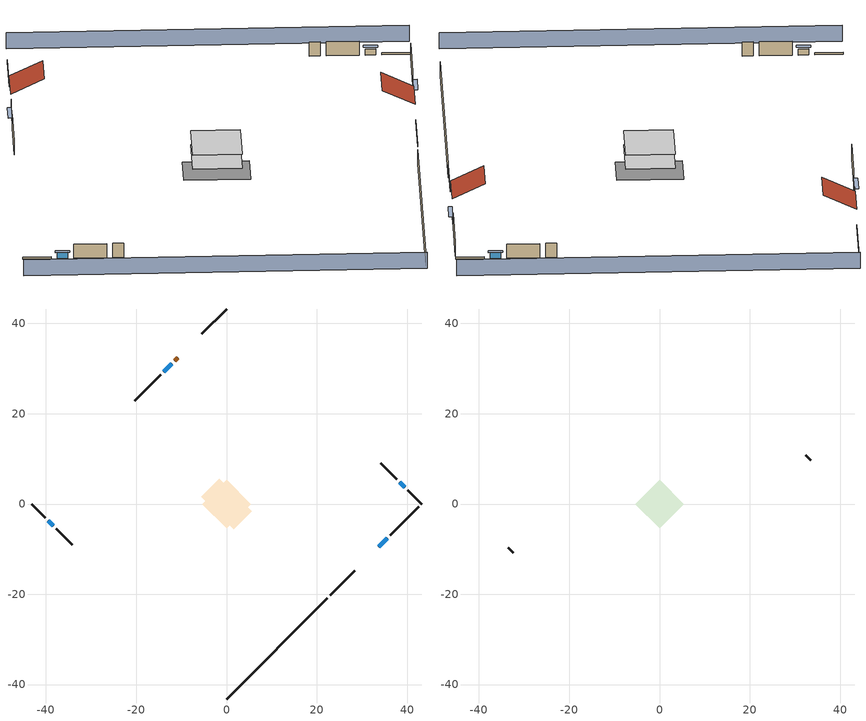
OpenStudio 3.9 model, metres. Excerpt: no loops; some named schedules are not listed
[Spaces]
conditioned space 1
 floor foundation (Slab1 construction): -5.57,1.59 -1.59,5.57 5.57,-1.59 1.59,-5.57 z-2.13
 floor adiabatic (AdiabaticFloorConstruction): -5.34,0 0,5.34 5.34,0 0,-5.34 z0.3
 wall outside (Wall1 construction): 36.23,-6.96 42.54,-0.66 z0.3:2.74
 wall outside (Wall2 construction): -37.7,-5.5 -34.2,-9 z0.3:2.74
 wall outside (Wall3 construction): -14.59,28.6 -20.36,22.83 z0.3:2.74
 wall outside (Wall4 construction): 37.7,5.5 34.2,9 z0.3:2.74
 wall outside (RimJoist1 construction): 22.94,-20.25 28.46,-14.74 z0.3:0.61
 wall outside (RimJoist2 construction): -43.2,0 -40.14,-3.06 z0.3:0.61
 wall outside (RimJoist3 construction): 0,43.2 -5.52,37.68 z0.3:0.61
 wall outside (RimJoist4 construction): 43.2,0 40.14,3.06 z0.3:0.61
 wall outside (AdiabaticWallConstruction): 33.77,-9.43 35.58,-7.62 / -12.13,31.07 -13.94,29.26 z0.3:1.46; -39.48,-3.72 -38.36,-4.84 / 39.48,3.72 38.36,4.84 z0.3:1.34
 wall outside (AdiabaticWallConstruction 1): -10.82,32.37 -11.47,31.73 z0.3:2.34
 wall foundation (FoundationWall1 construction): 0,-43.2 22.29,-20.91 z-2.13:0.3
 window (WindowConstruction): 33.77,-9.43 35.58,-7.62 z0.3:1.46
 window (WindowConstruction 1): -39.48,-3.72 -38.36,-4.84 z0.3:1.34
 window (WindowConstruction 2): -12.13,31.07 -13.94,29.26 z0.3:1.46
 window (WindowConstruction 3): 39.48,3.72 38.36,4.84 z0.3:1.34
 door (Door): -10.82,32.37 -11.47,31.73 z0.3:2.34
 ceiling adiabatic (AdiabaticFloorConstruction): 0,-5.34 5.34,0 0,5.34 -5.34,0 z0.3
attic - vented 1
 floor to conditioned space 1 (Floor1 construction Reversed): -5.34,0 0,5.34 5.34,0 0,-5.34 z2.74
 wall outside (Wall5 construction): -33.54,-9.66 -32.39,-10.81 z0.3:2.74
 wall outside (Wall6 construction): 33.54,9.66 32.39,10.81 z0.3:2.74
 roof outside (Roof1 construction): 33.11,-10.09,2.74 29.54,-6.52,5.27 25.55,-10.51,5.27 29.12,-14.08,2.74
 roof outside (Roof2 construction): -10.17,33.03,2.74 -6.6,29.46,5.27 -2.6,33.45,5.27 -6.17,37.02,2.74
shading: 46.43,3.23 3.23,46.43 / -46.43,-3.23 -3.23,-46.43 z0:2.74; 35.79,-7.41 33.55,-9.65 33.98,-10.08 36.22,-7.84 z1.77; -38.14,-5.05 -39.69,-3.5 -40.13,-3.93 -38.57,-5.49 z1.65; -14.15,29.04 -11.91,31.28 -12.34,31.72 -14.58,29.48 z1.77; 38.14,5.05 39.69,3.5 40.13,3.93 38.57,5.49 z1.65
[Site]
Portland Intl Arpt_OR: Latitude {deg}=45.59; Longitude {deg}=-122.6; Time Zone {hr}=-8; Elevation {m}=33; Terrain=Suburbs; Keep Site Location Information=Yes
[Site:GroundTemperature:Shallow]
10.2558, 8.96328, 8.85977, 9.47314, 11.9355, 14.3863, 16.5111, 17.8571, 17.9714, 16.8767, 14.8061, 12.4304
[Site:WaterMainsTemperature]
Calculation Method=Schedule; Temperature Schedule=mains temperature schedule
[Building]
Building 1
[Material] Roughness=Rough
Name | Thickness {m} | Conductivity {W/m-K} | Density {kg/m3} | Specific Heat {J/kg-K} | Thermal Absorptance | Solar Absorptance | Visible Absorptance
asphalt or fiberglass shingles | 0.00635 | 0.162714 | 1121.4 | 1465.45 | 0.9 | 0.85 | 0.85
roof rigid ins | 0.00281632 | 0.029427 | 32.04 | 1214.23 | 0.9 | 0.7 | 0.7
osb sheathing 0.5 in. | 0.0127 | 0.115458 | 512.64 | 1214.23 | 0.9 | 0.6 | 0.6
wood siding | 0.0254 | 0.102417 | 544.68 | 1172.36 | 0.9 | 0.85 | 0.85
osb sheathing 0.5 in. 1 | 0.0127 | 0.115458 | 512.64 | 1214.23 | 0.9 | 0.7 | 0.7
wall stud and cavity | 0.1397 | 0.550994 | 139.0536 | 1170.24 | 0.9 | 0.7 | 0.7
gypsum board | 0.0127 | 0.160291 | 801 | 837.4 | 0.9 | 0.6 | 0.6
wall stud and cavity 1 | 0.1397 | 0.727959 | 139.0536 | 1170.24 | 0.9 | 0.6 | 0.6
rim joist stud and cavity | 0.0508 | 0.178688 | 50.32683 | 1063.81 | 0.9 | 0.6 | 0.6
ceiling loosefill ins | 0.0846667 | 0.0480833 | 16.02 | 1046.75 | 0.9 | 0.7 | 0.7
ceiling stud and cavity | 0.1397 | 0.302811 | 65.682 | 1177.47 | 0.9 | 0.7 | 0.7
concrete 8.0 in. | 0.2032 | 1.803125 | 2242.8 | 837.4 | 0.9 | 0.7 | 0.7
gypsum board 1 | 0.0127 | 0.160291 | 801 | 837.4 | 0.9 | 0.7 | 0.7
concrete 4.0 in. | 0.1016 | 1.803125 | 2242.8 | 837.4 | 0.9 | 0.7 | 0.7
floor covering | 0.0127 | 0.0450781 | 54.468 | 1339.84 | 0.9 | 0.9 | 0.9
wood siding 1; wood siding 2 | 0.0254 | 0.102417 | 544.68 | 1172.36
wall rigid ins; floor rigid ins | 0.512978 | 0.029427 | 32.04 | 1214.23 | 0.9 | 0.7 | 0.7
wall stud and cavity 2 | 0.0889 | 0.380278 | 52.3479 | 1209.89 | 0.9 | 0.7 | 0.7
door material | 0.04445 | 0.0612267 | 512.64 | 1214.23 | 0.9 | 0.7 | 0.7
floor stud and cavity | 0.1397 | 1.75129 | 37.0049 | 1207.88 | 0.9 | 0.7 | 0.7
osb sheathing 0.75 in. | 0.01905 | 0.115458 | 512.64 | 1214.23 | 0.9 | 0.7 | 0.7
floor covering 1 | 0.0127 | 0.0433444 | 54.468 | 1339.84 | 0.9 | 0.6 | 0.6
wall stud and cavity 3 | 0.0889 | 0.391764 | 83.0341 | 1211.67 | 0.9 | 0.7 | 0.7
furniture material conditioned space 1 | 0.1524 | 0.115458 | 640.8 | 1214.23 | 0.9 | 0.6 | 0.6
[Construction]
Roof1 construction; Roof2 construction: asphalt or fiberglass shingles, roof rigid ins, osb sheathing 0.5 in.
Wall1 construction; Wall2 construction; Wall3 construction; Wall4 construction: wood siding, osb sheathing 0.5 in. 1, wall stud and cavity, gypsum board
Wall5 construction; Wall6 construction: wood siding, osb sheathing 0.5 in. 1, wall stud and cavity 1
RimJoist1 construction; RimJoist2 construction; RimJoist3 construction; RimJoist4 construction: wood siding, rim joist stud and cavity
Floor1 construction Reversed: gypsum board, ceiling stud and cavity, ceiling loosefill ins
FoundationWall1 construction: concrete 8.0 in., gypsum board 1
Slab1 construction: concrete 4.0 in., floor covering
WindowConstruction; WindowConstruction 1; WindowConstruction 2; WindowConstruction 3: WindowMaterial
AdiabaticWallConstruction: wood siding 1, wall rigid ins, wall stud and cavity 2, gypsum board
Door: door material
AdiabaticWallConstruction 1: wood siding 2, wall rigid ins, wall stud and cavity 2, gypsum board
AdiabaticFloorConstruction: floor stud and cavity, floor rigid ins, osb sheathing 0.75 in., floor covering 1
PartitionWallConstruction: gypsum board, wall stud and cavity 3, gypsum board
furniture construction conditioned space 1: furniture material conditioned space 1
[WindowMaterial:SimpleGlazingSystem]
WindowMaterial: U-Factor {W/m2-K}=6.58648; Solar Heat Gain Coefficient=0.76
[ThermalZone] Multiplier=1; Use Ideal Air Loads=No
Name | Volume {m3} | Thermostat
conditioned space | 278.185 | conditioned space temperature setpoint
attic - vented | 32.1115
[Sizing:Zone]
attic - vented: Zone Cooling Design Supply Air Temperature Input Method=SupplyAirTemperature; Zone Cooling Design Supply Air Temperature {C}=14; Zone Cooling Design Supply Air Temperature Difference {deltaC}=11.11; Zone Heating Design Supply Air Temperature Input Method=SupplyAirTemperature; Zone Heating Design Supply Air Temperature {C}=40; Zone Heating Design Supply Air Temperature Difference {deltaC}=11.11; Zone Cooling Design Supply Air Humidity Ratio {kg-H2O/kg-air}=0.0085; Zone Heating Design Supply Air Humidity Ratio {kg-H2O/kg-air}=0.008; Cooling Design Air Flow Method=DesignDay; Heating Design Air Flow Method=DesignDay; Account for Dedicated Outdoor Air System=No; Dedicated Outdoor Air System Control Strategy=NeutralSupplyAir; Dedicated Outdoor Air Low Setpoint Temperature for Design {C}=autosize; Dedicated Outdoor Air High Setpoint Temperature for Design {C}=autosize; Zone Load Sizing Method=Sensible Load Only No Latent Load; Zone Latent Cooling Design Supply Air Humidity Ratio Input Method=HumidityRatioDifference; Zone Cooling Design Supply Air Humidity Ratio Difference {kgWater/kgDryAir}=0.005; Zone Latent Heating Design Supply Air Humidity Ratio Input Method=HumidityRatioDifference; Zone Humidification Design Supply Air Humidity Ratio Difference {kgWater/kgDryAir}=0.005; Sizing Option=Coincident
[Space]
Name | Thermal Zone | Volume {m3}
conditioned space 1 | conditioned space | 278.185
attic - vented 1 | attic - vented | 32.1115
[ThermostatSetpoint:DualSetpoint]
conditioned space temperature setpoint: Heating Setpoint Temperature Schedule=heating setpoint; Cooling Setpoint Temperature Schedule=cooling setpoint; Temperature Difference Between Cutout And Setpoint {deltaC}=0
[Foundation:Kiva]
Foundation Kiva 1: Initial Indoor Air Temperature {C}=17.7778; Wall Height Above Grade {m}=0.3048; Wall Depth Below Slab {m}=0.2032
[Foundation:Kiva:Settings]
Soil Conductivity {W/m-K}=1.3848; Soil Density {kg/m3}=1842.3; Soil Specific Heat {J/kg-K}=418.7; Ground Solar Absorptivity=0.9; Ground Thermal Absorptivity=0.9; Ground Surface Roughness {m}=0.03; Far-Field Width {m}=40; Deep-Ground Boundary Condition=ZeroFlux; Deep-Ground Depth {m}=40; Minimum Cell Dimension {m}=0.2; Maximum Cell Growth Coefficient=3; Simulation Timestep=Timestep
[SurfaceProperty:ExposedFoundationPerimeter]
Slab1: Exposed Perimeter Calculation Method=TotalExposedPerimeter; Total Exposed Perimeter {m}=31.51632
[SurfaceProperty:IncidentSolarMultiplier] Incident Solar Multiplier=1; Incident Solar Multiplier Schedule=trans schedule winter=0.85 summer=0.7
Window1; Window2; Window3; Window4
[InternalMass:Definition] Design Level Calculation Method=SurfaceArea
Name | Construction | Surface Area {m2}
partition wall mass | PartitionWallConstruction | 114.085
furniture mass conditioned space 1 | furniture construction conditioned space 1 | 45.63397
[InternalMass] Space or SpaceType=conditioned space 1; Multiplier=1
Name | Internal Mass Definition
partition wall mass | partition wall mass
furniture mass conditioned space 1 | furniture mass conditioned space 1
[Fan:SystemModel]
central ac and furnace supply fan: Availability Schedule=Always On Discrete; Design Maximum Air Flow Rate {m3/s}=0.333667; Speed Control Method=Discrete; Electric Power Minimum Flow Rate Fraction=0.2; Design Pressure Rise {Pa}=500; Motor Efficiency=1; Motor In Air Stream Fraction=1; Design Electric Power Consumption {W}=autosize; Design Power Sizing Method=PowerPerFlow; Electric Power Per Unit Flow Rate {W/(m3/s)}=1059.44; Electric Power Per Unit Flow Rate Per Unit Pressure {W-s/m3-Pa}=1.66667; Fan Total Efficiency=0.7; Motor Loss Radiative Fraction=0; Speed Flow Fraction 1=0.85714; Speed Electric Power Fraction 1=0.62974; Speed Flow Fraction 2=1; Speed Electric Power Fraction 2=1
[EnergyManagementSystem:Sensor]
Name | Output Variable or Output Meter Index Key | Output Variable or Output Meter
central_ac_and_furnace_supply_fan_s; central_ac_and_furnace_supply_fan_s_1 | central ac and furnace supply fan | Fan Electricity Energy
water_heater_T_set | water heater setpoint | Schedule Value
out_pb_s |  | Site Outdoor Air Barometric Pressure
out_wt_s |  | Site Outdoor Air Humidity Ratio
site_vw_s |  | Site Wind Speed
cool_season | cooling season schedule | Schedule Value
central_ac_and_furnace_airloop_Fan_RTF_s | central ac and furnace supply fan | Fan Runtime Fraction Speed 1
central_ac_and_furnace_airloop_Fan_RTF_s_1 | central ac and furnace supply fan | Fan Runtime Fraction Speed 2
natural_vent_s | natural vent schedule | Schedule Value
htg_sp_s | heating setpoint | Schedule Value
clg_sp_s | cooling setpoint | Schedule Value
mech_vent_range_fan_0_sch_s | mech vent range fan 0 schedule | Schedule Value
mech_vent_bath_fan_0_sch_s | mech vent bath fan 0 schedule | Schedule Value
clothes_dryer_exhaust_0_sch_s | clothes_dryer | Schedule Value
htg_load_cond |  | Heating:EnergyTransfer:Zone:CONDITIONED SPACE
clg_load_cond |  | Cooling:EnergyTransfer:Zone:CONDITIONED SPACE
s_conv | Floor1 | Surface Inside Face Convection Heat Gain Energy
s_ig | Floor1 | Surface Inside Face Internal Gains Radiation Heat Gain Energy
s_sol | Floor1 | Surface Inside Face Solar Radiation Heat Gain Energy
s_lgt | Floor1 | Surface Inside Face Lights Radiation Heat Gain Energy
s_surf | Floor1 | Surface Inside Face Net Surface Thermal Radiation Heat Gain Energy
s_conv_1 | FoundationWall1 | Surface Inside Face Convection Heat Gain Energy
s_ig_1 | FoundationWall1 | Surface Inside Face Internal Gains Radiation Heat Gain Energy
s_sol_1 | FoundationWall1 | Surface Inside Face Solar Radiation Heat Gain Energy
s_lgt_1 | FoundationWall1 | Surface Inside Face Lights Radiation Heat Gain Energy
s_surf_1 | FoundationWall1 | Surface Inside Face Net Surface Thermal Radiation Heat Gain Energy
s_conv_2 | inferred conditioned ceiling | Surface Inside Face Convection Heat Gain Energy
s_ig_2 | inferred conditioned ceiling | Surface Inside Face Internal Gains Radiation Heat Gain Energy
s_sol_2 | inferred conditioned ceiling | Surface Inside Face Solar Radiation Heat Gain Energy
s_lgt_2 | inferred conditioned ceiling | Surface Inside Face Lights Radiation Heat Gain Energy
s_surf_2 | inferred conditioned ceiling | Surface Inside Face Net Surface Thermal Radiation Heat Gain Energy
s_conv_3 | inferred conditioned floor | Surface Inside Face Convection Heat Gain Energy
s_ig_3 | inferred conditioned floor | Surface Inside Face Internal Gains Radiation Heat Gain Energy
s_sol_3 | inferred conditioned floor | Surface Inside Face Solar Radiation Heat Gain Energy
s_lgt_3 | inferred conditioned floor | Surface Inside Face Lights Radiation Heat Gain Energy
s_surf_3 | inferred conditioned floor | Surface Inside Face Net Surface Thermal Radiation Heat Gain Energy
s_conv_4 | RimJoist1 | Surface Inside Face Convection Heat Gain Energy
s_ig_4 | RimJoist1 | Surface Inside Face Internal Gains Radiation Heat Gain Energy
s_sol_4 | RimJoist1 | Surface Inside Face Solar Radiation Heat Gain Energy
s_lgt_4 | RimJoist1 | Surface Inside Face Lights Radiation Heat Gain Energy
s_surf_4 | RimJoist1 | Surface Inside Face Net Surface Thermal Radiation Heat Gain Energy
s_conv_5 | RimJoist2 | Surface Inside Face Convection Heat Gain Energy
s_ig_5 | RimJoist2 | Surface Inside Face Internal Gains Radiation Heat Gain Energy
s_sol_5 | RimJoist2 | Surface Inside Face Solar Radiation Heat Gain Energy
s_lgt_5 | RimJoist2 | Surface Inside Face Lights Radiation Heat Gain Energy
s_surf_5 | RimJoist2 | Surface Inside Face Net Surface Thermal Radiation Heat Gain Energy
s_conv_6 | RimJoist3 | Surface Inside Face Convection Heat Gain Energy
s_ig_6 | RimJoist3 | Surface Inside Face Internal Gains Radiation Heat Gain Energy
s_sol_6 | RimJoist3 | Surface Inside Face Solar Radiation Heat Gain Energy
s_lgt_6 | RimJoist3 | Surface Inside Face Lights Radiation Heat Gain Energy
s_surf_6 | RimJoist3 | Surface Inside Face Net Surface Thermal Radiation Heat Gain Energy
s_conv_7 | RimJoist4 | Surface Inside Face Convection Heat Gain Energy
s_ig_7 | RimJoist4 | Surface Inside Face Internal Gains Radiation Heat Gain Energy
s_sol_7 | RimJoist4 | Surface Inside Face Solar Radiation Heat Gain Energy
s_lgt_7 | RimJoist4 | Surface Inside Face Lights Radiation Heat Gain Energy
s_surf_7 | RimJoist4 | Surface Inside Face Net Surface Thermal Radiation Heat Gain Energy
s_conv_8 | Slab1 | Surface Inside Face Convection Heat Gain Energy
s_ig_8 | Slab1 | Surface Inside Face Internal Gains Radiation Heat Gain Energy
s_sol_8 | Slab1 | Surface Inside Face Solar Radiation Heat Gain Energy
s_lgt_8 | Slab1 | Surface Inside Face Lights Radiation Heat Gain Energy
s_surf_8 | Slab1 | Surface Inside Face Net Surface Thermal Radiation Heat Gain Energy
ss_sol | Door1 | Surface Inside Face Solar Radiation Heat Gain Energy
ss_lgt | Door1 | Surface Inside Face Lights Radiation Heat Gain Energy
ss_conv | Door1 | Surface Inside Face Convection Heat Gain Energy
ss_ig | Door1 | Surface Inside Face Internal Gains Radiation Heat Gain Energy
ss_surf | Door1 | Surface Inside Face Net Surface Thermal Radiation Heat Gain Energy
ss_conv_1 | Window1 | Surface Inside Face Convection Heat Gain Energy
ss_ig_1 | Window1 | Surface Inside Face Internal Gains Radiation Heat Gain Energy
ss_surf_1 | Window1 | Surface Inside Face Net Surface Thermal Radiation Heat Gain Energy
ss_trans_in | Window1 | Surface Window Transmitted Solar Radiation Rate
ss_back_out | Window1 | Surface Window Shortwave from Zone Back Out Window Heat Transfer Rate
ss_trans_out | Window1 | Surface Inside Face Initial Transmitted Diffuse Transmitted Out Window Solar Radiation Rate
ss_conv_2 | Window2 | Surface Inside Face Convection Heat Gain Energy
ss_ig_2 | Window2 | Surface Inside Face Internal Gains Radiation Heat Gain Energy
ss_surf_2 | Window2 | Surface Inside Face Net Surface Thermal Radiation Heat Gain Energy
ss_trans_in_1 | Window2 | Surface Window Transmitted Solar Radiation Rate
ss_back_out_1 | Window2 | Surface Window Shortwave from Zone Back Out Window Heat Transfer Rate
ss_trans_out_1 | Window2 | Surface Inside Face Initial Transmitted Diffuse Transmitted Out Window Solar Radiation Rate
ss_conv_3 | Window3 | Surface Inside Face Convection Heat Gain Energy
ss_ig_3 | Window3 | Surface Inside Face Internal Gains Radiation Heat Gain Energy
ss_surf_3 | Window3 | Surface Inside Face Net Surface Thermal Radiation Heat Gain Energy
ss_trans_in_2 | Window3 | Surface Window Transmitted Solar Radiation Rate
ss_back_out_2 | Window3 | Surface Window Shortwave from Zone Back Out Window Heat Transfer Rate
ss_trans_out_2 | Window3 | Surface Inside Face Initial Transmitted Diffuse Transmitted Out Window Solar Radiation Rate
ss_conv_4 | Window4 | Surface Inside Face Convection Heat Gain Energy
ss_ig_4 | Window4 | Surface Inside Face Internal Gains Radiation Heat Gain Energy
ss_surf_4 | Window4 | Surface Inside Face Net Surface Thermal Radiation Heat Gain Energy
ss_trans_in_3 | Window4 | Surface Window Transmitted Solar Radiation Rate
ss_back_out_3 | Window4 | Surface Window Shortwave from Zone Back Out Window Heat Transfer Rate
ss_trans_out_3 | Window4 | Surface Inside Face Initial Transmitted Diffuse Transmitted Out Window Solar Radiation Rate
s_conv_9 | Wall1 | Surface Inside Face Convection Heat Gain Energy
s_ig_9 | Wall1 | Surface Inside Face Internal Gains Radiation Heat Gain Energy
s_sol_9 | Wall1 | Surface Inside Face Solar Radiation Heat Gain Energy
s_lgt_9 | Wall1 | Surface Inside Face Lights Radiation Heat Gain Energy
s_surf_9 | Wall1 | Surface Inside Face Net Surface Thermal Radiation Heat Gain Energy
s_conv_10 | Wall2 | Surface Inside Face Convection Heat Gain Energy
s_ig_10 | Wall2 | Surface Inside Face Internal Gains Radiation Heat Gain Energy
s_sol_10 | Wall2 | Surface Inside Face Solar Radiation Heat Gain Energy
s_lgt_10 | Wall2 | Surface Inside Face Lights Radiation Heat Gain Energy
s_surf_10 | Wall2 | Surface Inside Face Net Surface Thermal Radiation Heat Gain Energy
s_conv_11 | Wall3 | Surface Inside Face Convection Heat Gain Energy
s_ig_11 | Wall3 | Surface Inside Face Internal Gains Radiation Heat Gain Energy
s_sol_11 | Wall3 | Surface Inside Face Solar Radiation Heat Gain Energy
s_lgt_11 | Wall3 | Surface Inside Face Lights Radiation Heat Gain Energy
s_surf_11 | Wall3 | Surface Inside Face Net Surface Thermal Radiation Heat Gain Energy
s_conv_12 | Wall4 | Surface Inside Face Convection Heat Gain Energy
s_ig_12 | Wall4 | Surface Inside Face Internal Gains Radiation Heat Gain Energy
s_sol_12 | Wall4 | Surface Inside Face Solar Radiation Heat Gain Energy
s_lgt_12 | Wall4 | Surface Inside Face Lights Radiation Heat Gain Energy
s_surf_12 | Wall4 | Surface Inside Face Net Surface Thermal Radiation Heat Gain Energy
im_conv | furniture mass conditioned space 1 | Surface Inside Face Convection Heat Gain Energy
im_ig | furniture mass conditioned space 1 | Surface Inside Face Internal Gains Radiation Heat Gain Energy
im_sol | furniture mass conditioned space 1 | Surface Inside Face Solar Radiation Heat Gain Energy
im_lgt | furniture mass conditioned space 1 | Surface Inside Face Lights Radiation Heat Gain Energy
im_surf | furniture mass conditioned space 1 | Surface Inside Face Net Surface Thermal Radiation Heat Gain Energy
im_conv_1 | partition wall mass | Surface Inside Face Convection Heat Gain Energy
im_ig_1 | partition wall mass | Surface Inside Face Internal Gains Radiation Heat Gain Energy
im_sol_1 | partition wall mass | Surface Inside Face Solar Radiation Heat Gain Energy
im_lgt_1 | partition wall mass | Surface Inside Face Lights Radiation Heat Gain Energy
im_surf_1 | partition wall mass | Surface Inside Face Net Surface Thermal Radiation Heat Gain Energy
airflow_gain | infil flow | Infiltration Sensible Heat Gain Energy
airflow_loss | infil flow | Infiltration Sensible Heat Loss Energy
airflow_gain_1 | natural vent flow | Infiltration Sensible Heat Gain Energy
airflow_loss_1 | natural vent flow | Infiltration Sensible Heat Loss Energy
airflow_gain_2 | whole house fan flow | Infiltration Sensible Heat Gain Energy
airflow_loss_2 | whole house fan flow | Infiltration Sensible Heat Loss Energy
mv_conv | mech vent bath fan 0 | Electric Equipment Convective Heating Energy
mv_rad | mech vent bath fan 0 | Electric Equipment Radiant Heating Energy
mv_conv_1 | mech vent house fan | Electric Equipment Convective Heating Energy
mv_rad_1 | mech vent house fan | Electric Equipment Radiant Heating Energy
mv_conv_2 | mech vent house fan cfis | Electric Equipment Convective Heating Energy
mv_rad_2 | mech vent house fan cfis | Electric Equipment Radiant Heating Energy
[ElectricEquipment:Definition] Design Level Calculation Method=EquipmentLevel
Name | Design Level {W} | Fraction Latent | Fraction Radiant | Fraction Lost
ceiling fan | 16.875 | 0 | 0.558 | 0
clothes washer | 325.278 | 0.03 | 0.162 | 0.7
clothes dryer | 2267.94 | 0.015 | 0.081 | 0.85
dishwasher | 858.015 | 0.3 | 0.18 | 0.4
fridge | 46.9578 | 0 | 0.6 | 0
freezer | 194.914 | 0 | 0.6 | 0
cooking range | 1529.7 | 0.08 | 0.432 | 0.2
misc tv | 286.72 | 0 | 0.6 | 0
misc plug loads | 151.651 | 0.021 | 0.558 | 0.049
misc pool pump | 755.056 | 0 | 0 | 1
whole house fan; mech vent house fan | 0 | 0 | 0 | 1
mech vent house fan cfis | 0 | 0 | 0 | 0
mech vent range fan 0 | 30 | 0 | 0 | 1
mech vent bath fan 0 | 15 | 0 | 0 | 1
[ElectricEquipment] Space or SpaceType=conditioned space 1
Name | Electric Equipment Definition | Schedule
ceiling fan | ceiling fan | ceiling_fan
clothes washer | clothes washer | clothes_washer
clothes dryer | clothes dryer | clothes_dryer
dishwasher | dishwasher | dishwasher
fridge | fridge | fridge schedule
freezer | freezer | freezer schedule
cooking range | cooking range | cooking_range
misc tv | misc tv | plug_loads_tv
misc plug loads | misc plug loads | plug_loads_other
misc pool pump | misc pool pump | misc pool pump schedule
whole house fan | whole house fan | Always On Discrete
mech vent house fan | mech vent house fan | mech vent house fan schedule
mech vent house fan cfis | mech vent house fan cfis | mech vent house fan cfis schedule
mech vent range fan 0 | mech vent range fan 0 | mech vent range fan 0 schedule
mech vent bath fan 0 | mech vent bath fan 0 | mech vent bath fan 0 schedule
[OtherEquipment:Definition] Design Level Calculation Method=EquipmentLevel
Name | Design Level {W} | Fraction Latent | Fraction Radiant | Fraction Lost
water heater sens; mech vent house fan sensible load | 0 | 0 | 0 | 0
water heater lat; mech vent house fan latent load | 0 | 1 | 0 | 0
water heater energy adjustment1 | 0.01 | 0 | 0 | 1
clothes dryer 2 | 0 | 0.015 | 0.081 | 0.85
cooking range 2 | 0 | 0.08 | 0.432 | 0.2
general water use sensible | -43.4886 | 0 | 0.6 | 0
general water use latent | 44.1266 | 1 | 0 | 0
[OtherEquipment] Space or SpaceType=conditioned space 1
Name | Other Equipment Definition | Schedule | Fuel Type
water heater sens | water heater sens | Always On Discrete
water heater lat | water heater lat | Always On Discrete
water heater energy adjustment1 | water heater energy adjustment1 | Always On Discrete | Electricity
clothes dryer 1 | clothes dryer 2 | clothes_dryer | Electricity
cooking range 1 | cooking range 2 | cooking_range | Electricity
general water use sensible | general water use sensible | general water use schedule
general water use latent | general water use latent | general water use schedule
mech vent house fan sensible load | mech vent house fan sensible load | Always On Discrete
mech vent house fan latent load | mech vent house fan latent load | Always On Discrete
[WaterUse:Equipment:Definition]
Name | Peak Flow Rate {m3/s}
clothes washer | 3.3597e-06
dishwasher | 1.10408e-05
[Lights:Definition]
interior lighting: Design Level Calculation Method=LightingLevel; Lighting Level {W}=342.959; Fraction Radiant=0.6; Fraction Visible=0.2; Return Air Fraction=0
[Lights]
interior lighting: Lights Definition=interior lighting; Space or SpaceType=conditioned space 1; Schedule=lighting_interior; Fraction Replaceable=1
[Exterior:Lights:Definition]
exterior lighting: Design Level {W}=9.28603
[Exterior:Lights]
exterior lighting: Exterior Lights Definition=exterior lighting; Schedule=exterior lighting schedule
[People:Definition]
occupants: Number of People Calculation Method=People; Number of People {people}=2; Fraction Radiant=0.314171; Sensible Heat Fraction=0.56303; Carbon Dioxide Generation Rate {m3/s-W}=0; Enable ASHRAE 55 Comfort Warnings=No; Mean Radiant Temperature Calculation Type=EnclosureAveraged
[People]
occupants: People Definition=occupants; Space or SpaceType=conditioned space 1; Number of People Schedule=occupants; Activity Level Schedule=occupants activity schedule; Multiplier=1
[SpaceInfiltration:DesignFlowRate] Space or SpaceType=conditioned space 1; Schedule=Always On Discrete; Design Flow Rate Calculation Method=Flow/Space; Design Flow Rate {m3/s}=0
natural vent flow; whole house fan flow; infil flow
[ZoneMixing]
whole house fan mix: Zone or Space=attic - vented; Schedule=Always On Continuous; Design Flow Rate Calculation Method=Flow/Zone; Design Flow Rate {m3/s}=0; Source Zone or Space=conditioned space
[SpaceInfiltration:EffectiveLeakageArea]
infil attic - vented 1: Space or SpaceType=attic - vented 1; Schedule=Always On Discrete; Effective Air Leakage Area {cm2}=1901.23; Stack Coefficient=0.000117438; Wind Coefficient=3.29481e-05
